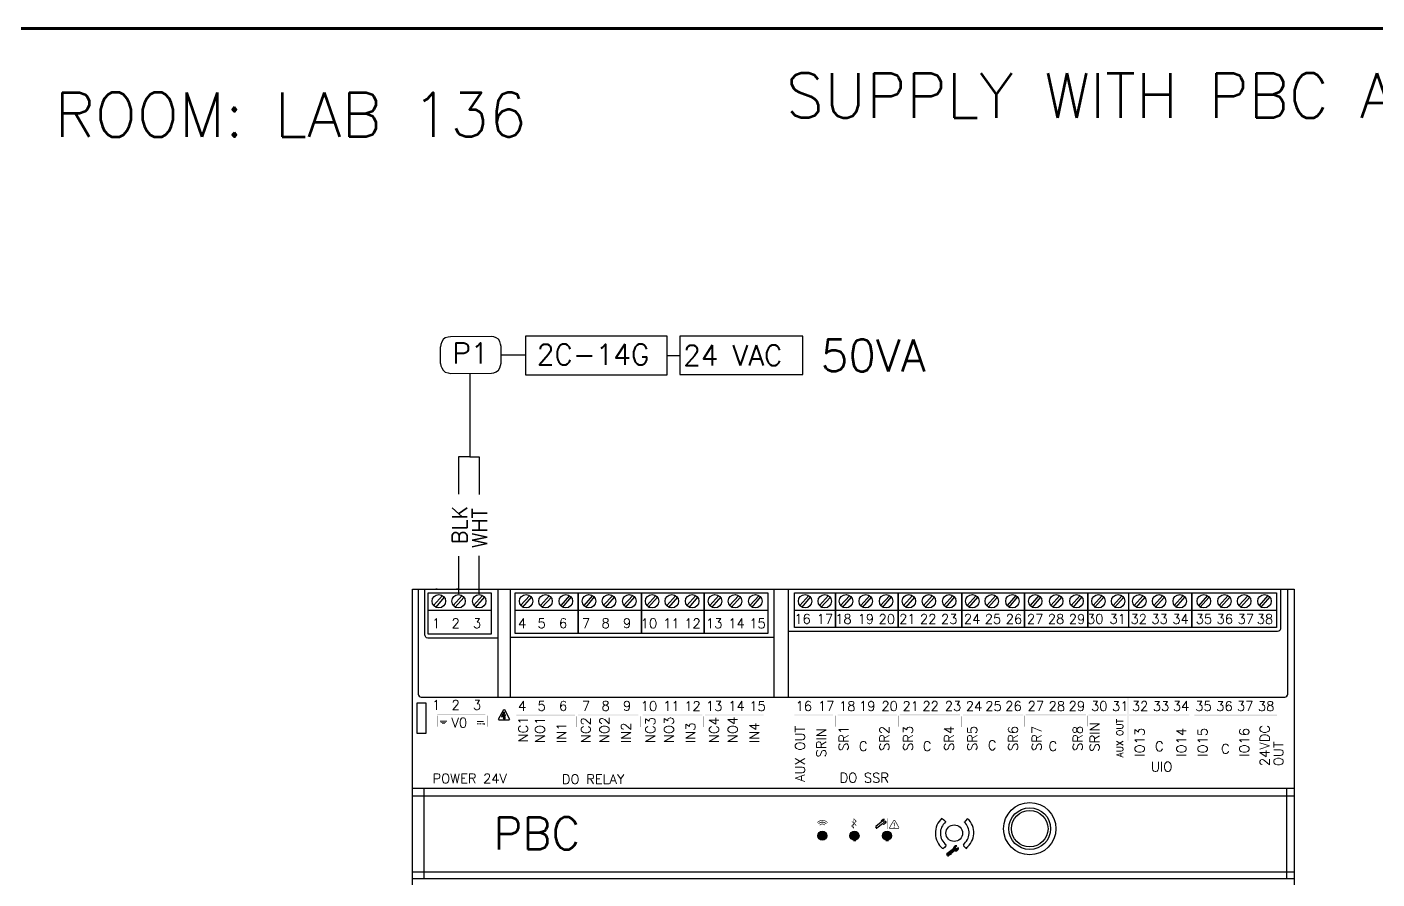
# Model space of a CAD drawing. Extents: x -251 to 1546, y 32 to 985.
# Drawn here: x 74 to 721, y 577 to 985 of the extents above; entities that cross this region are included whole.
import ezdxf

# ---------------------------------------------------------------- set-up
doc = ezdxf.new("R2010")
doc.units = 0
doc.header["$LTSCALE"] = 96
doc.header["$MEASUREMENT"] = 0
doc.layers.get('0').update_dxf_attribs({"linetype": 'CONTINUOUS'})
doc.layers.add('ModelB', color=30, linetype='CONTINUOUS')
doc.layers.add('PBC', color=7, linetype='CONTINUOUS')
doc.styles.get("Standard").update_dxf_attribs({"font": 'ROMANS'})

msp = doc.modelspace()

# ---------------------------------------------------------------- hatches: boundary and pattern name
at = {"layer": 'PBC', "lineweight": 25, "transparency": 33554687}
for points in [[(601.26, 642.83), (601.56, 642.83), (601.56, 663.66), (601.26, 663.66)], [(270.27, 654.82), (270.12, 654.82), (270.12, 649.57), (270.27, 649.57)], [(270.27, 655.57), (270.27, 655.12), (293.35, 655.12), (293.35, 655.57)], [(273.11, 652.12), (273.26, 652.12), (273.26, 654.22), (273.11, 654.22)], [(294.25, 654.82), (294.1, 654.82), (294.1, 649.57), (294.25, 649.57)], [(308.19, 655.27), (308.19, 654.82), (336.37, 654.82), (336.37, 655.27)], [(337.12, 654.52), (336.97, 654.52), (336.97, 649.42), (337.12, 649.42)], [(337.72, 655.27), (337.72, 654.97), (366.65, 654.97), (366.65, 655.27)], [(368, 654.52), (367.85, 654.52), (367.85, 649.42), (368, 649.42)], [(368.75, 655.27), (368.75, 654.97), (397.39, 654.97), (397.39, 655.27)], [(397.98, 654.52), (397.83, 654.52), (397.83, 649.42), (397.98, 649.42)], [(398.58, 655.27), (398.58, 654.97), (426.77, 654.97), (426.77, 655.27)], [(460.05, 654.97), (460.05, 655.27), (441.46, 655.27), (441.46, 654.97)], [(461.39, 654.82), (461.25, 654.82), (461.25, 649.57), (461.39, 649.57)], [(462.14, 655.27), (462.14, 654.97), (490.78, 654.97), (490.78, 655.27)], [(491.38, 654.82), (491.23, 654.82), (491.23, 649.57), (491.38, 649.57)], [(491.98, 655.42), (491.98, 654.97), (520.91, 654.97), (520.91, 655.42)], [(521.66, 654.52), (521.51, 654.52), (521.51, 649.42), (521.66, 649.42)], [(522.26, 655.27), (522.26, 654.97), (551.19, 654.97), (551.19, 655.27)], [(551.79, 654.82), (551.64, 654.82), (551.64, 649.57), (551.79, 649.57)], [(552.39, 655.42), (552.39, 654.97), (581.32, 654.97), (581.32, 655.42)], [(582.07, 654.82), (581.92, 654.82), (581.92, 649.72), (582.07, 649.72)], [(600.81, 654.97), (600.81, 655.27), (582.37, 655.27), (582.37, 654.97)], [(601.86, 655.27), (601.86, 654.97), (630.79, 654.97), (630.79, 655.27)], [(632.14, 654.97), (631.99, 654.97), (631.99, 649.72), (632.14, 649.72)], [(633.19, 655.27), (633.19, 654.82), (672.76, 654.82), (672.76, 655.27)], [(271.61, 652.42), (271.61, 651.97), (274.91, 651.97), (274.91, 652.42)], [(271.91, 651.82), (271.91, 651.37), (274.46, 651.37), (274.46, 651.82)], [(272.51, 651.07), (272.51, 650.77), (274.01, 650.77), (274.01, 651.07)], [(289.3, 652.27), (289.3, 651.82), (292.6, 651.82), (292.6, 652.27)], [(289.3, 651.07), (289.3, 650.62), (290.2, 650.62), (290.2, 651.07)], [(290.5, 651.07), (290.5, 650.62), (291.4, 650.62), (291.4, 651.07)], [(291.85, 651.07), (291.85, 650.62), (292.75, 650.62), (292.75, 651.07)]]:
    msp.add_hatch(color=7, dxfattribs=at).paths.add_polyline_path(points)
at = {"layer": 'PBC', "transparency": 33554687}
for points in [[(302.79, 654.82), (302.94, 655.12), (302.05, 654.82), (302.2, 655.12), (302.64, 656.32), (302.05, 656.32), (301.45, 655.12), (301.45, 654.82), (301.15, 654.22), (302.49, 654.52), (302.35, 654.22), (302.2, 653.77), (301.9, 653.77), (302.35, 653.02), (302.94, 653.77), (302.49, 653.77), (302.64, 654.22), (302.79, 654.52)], [(485.98, 605.54), (485.83, 605.54), (485.83, 600.44), (485.98, 600.44)], [(470.69, 599.39), (470.24, 599.39), (469.79, 599.24), (469.19, 598.94), (468.59, 598.34), (468.44, 597.89), (468.29, 597.59), (468.29, 596.84), (468.44, 596.39), (468.59, 596.09), (469.49, 595.2), (469.79, 595.05), (470.99, 595.05), (471.44, 595.2), (471.74, 595.5), (472.19, 595.8), (472.49, 596.09), (472.64, 596.39), (472.79, 596.84), (472.79, 597.59), (472.64, 597.89), (472.49, 598.34), (472.19, 598.64), (471.74, 598.94), (471.44, 599.09), (470.99, 599.24)], [(486.13, 599.39), (485.83, 599.39), (485.38, 599.24), (485.08, 599.09), (484.63, 598.94), (484.33, 598.64), (484.03, 598.04), (483.88, 597.59), (483.88, 596.84), (484.03, 596.39), (484.33, 595.8), (484.63, 595.5), (485.08, 595.2), (485.38, 595.05), (486.58, 595.05), (487.03, 595.2), (487.63, 595.8), (487.78, 596.09), (488.08, 596.39), (488.08, 596.84), (488.23, 597.14), (488.08, 597.59), (488.08, 598.04), (487.78, 598.34), (487.63, 598.64), (487.33, 598.94), (487.03, 599.09)]]:
    msp.add_hatch(color=7, dxfattribs=at).paths.add_polyline_path(points)
at = {"layer": 'PBC', "lineweight": 0, "transparency": 33554687}
for points in [[(453.9, 603.44), (454.8, 603.59), (455.85, 603.44), (456.6, 602.84), (456.9, 603.14), (456, 603.74), (454.8, 604.04), (453.75, 603.74), (452.85, 603.14), (453.15, 602.84)], [(470.99, 601.94), (471.29, 602.24), (469.04, 604.19), (468.89, 604.04)], [(489.58, 603.59), (489.13, 603.59), (489.13, 603.14), (489.28, 601.64), (489.43, 601.64), (489.58, 603.14)], [(489.13, 601.34), (489.13, 601.04), (489.58, 601.04), (489.58, 601.34)]]:
    msp.add_hatch(color=7, dxfattribs=at).paths.add_polyline_path(points)
h = msp.add_hatch(color=7, dxfattribs=at)
h.paths.add_polyline_path([(469.94, 605.69), (469.94, 603.23), (468.74, 601.94), (470.09, 600.59), (470.09, 602.9), (471.29, 604.19)])
h.paths.add_polyline_path([(469.94, 601.19), (469.19, 601.94), (469.94, 602.74)], flags=0)
h.paths.add_polyline_path([(470.09, 603.39), (470.09, 605.09), (470.84, 604.19)], flags=0)
at = {"layer": 'PBC', "transparency": 33554687}
h = msp.add_hatch(color=7, dxfattribs=at)
h.dxf.hatch_style = 1
h.paths.add_polyline_path([(457.01, 597.24, 1), (452.66, 597.24, 1)])
h = msp.add_hatch(color=7, dxfattribs=at)
h.paths.add_polyline_path([(515.96, 588.2), (516.11, 588.2), (516.11, 588.35), (516.26, 588.35), (516.41, 588.5), (516.56, 588.5), (516.56, 588.65), (516.71, 588.65), (518.36, 590), (518.36, 590.15), (518.51, 590), (519.26, 590), (519.41, 590.15), (519.56, 590.15), (520.01, 590.6), (520.01, 590.9), (520.16, 590.9), (520.16, 591.5), (519.86, 591.2), (519.56, 591.05), (519.26, 590.75), (518.96, 590.75), (518.51, 591.2), (518.51, 591.5), (518.66, 591.65), (518.66, 591.8), (518.81, 591.95), (519.11, 592.1), (519.41, 592.4), (518.51, 592.4), (518.21, 592.25), (517.91, 591.95), (517.91, 591.8), (517.76, 591.65), (517.76, 591.05), (517.61, 591.05), (517.61, 590.9), (517.46, 590.9), (517.46, 590.75), (516.86, 590.45), (516.41, 590), (514.61, 588.65), (514.46, 588.65), (514.46, 588.35), (514.61, 588.2), (514.91, 587.6), (515.36, 587.6)])
h.paths.add_polyline_path([(515.36, 588.2), (515.06, 588.2), (515.06, 588.5), (515.36, 588.5)], flags=0)

# ---------------------------------------------------------------- linework, layer by layer
at = {"layer": 'ModelB', "const_width": 1.5}
msp.add_lwpolyline([(66, 984), (66, 33), (1545, 33), (1545, 984)], close=True, dxfattribs=at)
at = {"layer": 'PBC', "color": 7}
for p, q in [((312.53, 827.55), (301.29, 827.55)), ((380.41, 827.29), (386.46, 827.29)), ((285.86, 818.85), (285.86, 778.79)), ((285.86, 778.79), (280.38, 778.79)), ((280.38, 778.79), (280.38, 760.97)), ((285.86, 778.79), (290.41, 778.79)), ((290.41, 778.79), (290.41, 760.69)), ((290.28, 731.35), (290.28, 713.16)), ((280.49, 731.13), (280.49, 713.16))]:
    msp.add_line(p, q, dxfattribs=at)
at = {"layer": 'PBC', "color": 7, "transparency": 33554687}
for points in [[(271.85, 823.58), (272.04, 822.48), (272.4, 821.37), (273.14, 820.27), (274.06, 819.34), (275.54, 818.98), (276.64, 818.79), (296.24, 818.92), (297.35, 819.1), (298.45, 819.47), (299.56, 820.39), (300.3, 821.5), (300.67, 822.6), (300.85, 823.71), (300.85, 831.64), (300.67, 832.74), (300.3, 834.03), (299.56, 835.14), (298.45, 835.88), (297.35, 836.25), (296.24, 836.43), (276.64, 836.31), (275.54, 836.12), (274.06, 835.75), (273.14, 835.02), (272.4, 833.91), (272.04, 832.62), (271.85, 831.51)], [(271.67, 831.51), (271.67, 823.58)]]:
    msp.add_lwpolyline(points, dxfattribs=at)
at = {"layer": 'PBC'}
msp.add_lwpolyline([(380.41, 836.67), (312.53, 836.67), (312.53, 818.07), (380.41, 818.07)], close=True, dxfattribs=at)
at = {"layer": 'PBC', "color": 7, "transparency": 33554687}
msp.add_lwpolyline([(445.48, 836.67), (386.55, 836.67), (386.55, 818.23), (445.48, 818.23)], close=True, dxfattribs=at)
at = {"layer": 'PBC', "color": 7, "lineweight": 25, "transparency": 33554687}
for points in [[(681.01, 485.29), (258.42, 485.29), (258.42, 715.36), (681.01, 715.36)], [(296.05, 693.88), (265.92, 693.88), (265.92, 713.71), (296.05, 713.71)], [(337.87, 694.18), (307.59, 694.18), (307.59, 713.71), (337.87, 713.71)], [(368.15, 694.18), (337.87, 694.18), (337.87, 713.71), (368.15, 713.71)], [(398.28, 694.18), (368.15, 694.18), (368.15, 713.71), (398.28, 713.71)], [(428.72, 694.18), (398.28, 694.18), (398.28, 713.71), (428.72, 713.71)], [(461.1, 697.07), (441.46, 697.07), (441.46, 713.71), (461.1, 713.71)], [(491.23, 697.07), (461.1, 697.07), (461.1, 713.71), (491.23, 713.71)], [(521.66, 697.07), (491.23, 697.07), (491.23, 713.71), (521.66, 713.71)], [(551.79, 697.07), (521.66, 697.07), (521.66, 713.71), (551.79, 713.71)], [(582.07, 697.07), (551.79, 697.07), (551.79, 713.71), (582.07, 713.71)], [(631.99, 697.07), (601.71, 697.07), (601.71, 713.71), (631.99, 713.71)], [(672.61, 697.07), (631.99, 697.07), (631.99, 713.71), (672.61, 713.71)], [(264.72, 646.27), (260.67, 646.27), (260.67, 660.96), (264.72, 660.96)], [(302.64, 656.32), (302.05, 656.32), (301.15, 654.22), (302.49, 654.52), (302.2, 653.77), (301.9, 653.77), (302.35, 653.02), (302.94, 653.77), (302.49, 653.77), (302.94, 655.12), (302.05, 654.82)], [(301.9, 653.77), (302.49, 653.77), (301.9, 653.77), (302.49, 653.77)], [(484.03, 605.09), (484.63, 605.09), (484.03, 605.09), (483.88, 605.09), (484.63, 605.09), (484.03, 605.09), (484.33, 605.09), (484.03, 605.09), (484.33, 605.09)], [(483.88, 605.09), (484.63, 605.09), (483.88, 605.09), (484.63, 605.09)], [(484.18, 602.84), (484.33, 602.84), (484.18, 602.84)], [(480.73, 600.89), (480.88, 600.89), (480.73, 600.89), (480.88, 600.89), (480.73, 600.89), (480.88, 600.89), (480.73, 600.89), (480.88, 600.89), (480.73, 600.89), (480.88, 600.89), (481.03, 600.89), (480.73, 600.89), (480.88, 600.89), (480.73, 600.89), (481.03, 600.89), (480.73, 600.89), (481.03, 600.89), (480.73, 600.89), (481.03, 600.89), (480.73, 600.89), (481.03, 600.89), (480.73, 600.89), (481.03, 600.89), (480.73, 600.89), (481.03, 600.89)], [(469.79, 595.05), (470.69, 595.05), (470.99, 595.05), (469.79, 595.05), (470.69, 595.05), (470.24, 595.05)], [(485.38, 595.05), (486.13, 595.05), (486.58, 595.05), (485.38, 595.05), (486.13, 595.05), (485.83, 595.05)], [(516.56, 590.15), (519.41, 590.15), (519.56, 590.15), (516.56, 590.15), (519.41, 590.15)], [(517.61, 590.9), (518.81, 590.9), (517.61, 590.9), (518.81, 590.9), (517.46, 590.9)], [(517.46, 590.75), (518.96, 590.75), (517.46, 590.75), (518.96, 590.75)], [(517.46, 590.75), (519.11, 590.75), (517.46, 590.75), (519.11, 590.75)], [(517.46, 590.75), (520.01, 590.75), (517.46, 590.75), (520.01, 590.75), (517.46, 590.75), (519.11, 590.75), (517.46, 590.75), (519.11, 590.75)], [(517.76, 591.05), (518.66, 591.05), (517.76, 591.05), (517.61, 591.05), (518.66, 591.05), (517.76, 591.05), (518.66, 591.05), (517.76, 591.05), (518.66, 591.05)], [(517.76, 591.65), (518.66, 591.65), (517.76, 591.65), (518.66, 591.65)], [(517.76, 591.5), (518.51, 591.5), (517.76, 591.5), (518.51, 591.5), (517.76, 591.5), (518.51, 591.5), (517.76, 591.5), (518.51, 591.5)], [(517.76, 591.35), (518.51, 591.35), (517.76, 591.35), (518.51, 591.35)], [(517.76, 591.2), (518.51, 591.2), (517.76, 591.2), (518.51, 591.2)], [(517.91, 591.8), (518.66, 591.8), (517.91, 591.8), (518.66, 591.8)], [(518.66, 592.4), (519.41, 592.4), (518.66, 592.4), (518.51, 592.4), (519.41, 592.4), (518.66, 592.4), (519.11, 592.4), (518.66, 592.4), (519.11, 592.4)], [(518.51, 592.4), (519.41, 592.4), (518.51, 592.4), (519.41, 592.4)], [(518.51, 590), (519.26, 590), (518.51, 590), (519.26, 590), (518.66, 590)], [(518.96, 592.4), (519.11, 592.4), (518.66, 592.4)], [(518.66, 590), (519.11, 590), (519.26, 590), (518.66, 590), (519.11, 590), (518.81, 590)], [(519.26, 590.75), (520.01, 590.75), (519.26, 590.75), (520.01, 590.75), (519.11, 590.75)], [(519.26, 590.75), (520.01, 590.75), (519.26, 590.75), (520.01, 590.75)], [(519.41, 590.9), (520.01, 590.9), (520.16, 590.9), (519.41, 590.9), (520.01, 590.9)], [(514.61, 588.65), (516.56, 588.65), (514.61, 588.65), (514.46, 588.65), (516.56, 588.65), (514.61, 588.65), (516.56, 588.65), (516.71, 588.65), (514.61, 588.65), (516.56, 588.65)], [(514.46, 588.5), (515.06, 588.5), (515.21, 588.5), (514.46, 588.5), (515.06, 588.5)], [(514.46, 588.5), (515.06, 588.5), (514.46, 588.5), (515.06, 588.5), (514.46, 588.5), (515.06, 588.5), (514.46, 588.5), (515.06, 588.5)], [(514.46, 588.5), (515.06, 588.5), (514.46, 588.5), (515.06, 588.5)], [(514.46, 588.5), (515.06, 588.5), (514.46, 588.5), (515.06, 588.5), (514.46, 588.5), (515.06, 588.5), (514.46, 588.5), (515.06, 588.5)], [(514.46, 588.5), (515.06, 588.5), (514.46, 588.5), (515.06, 588.5)], [(514.46, 588.5), (515.06, 588.5), (514.46, 588.5), (515.06, 588.5)], [(514.46, 588.35), (514.91, 588.35), (514.46, 588.35), (514.91, 588.35), (514.46, 588.35), (514.91, 588.35), (515.06, 588.35), (514.46, 588.35), (514.91, 588.35)], [(514.46, 588.35), (514.91, 588.35), (514.46, 588.35), (514.91, 588.35)], [(514.46, 588.35), (514.91, 588.35), (514.46, 588.35), (514.91, 588.35), (514.46, 588.35), (514.91, 588.35), (514.46, 588.35), (514.91, 588.35)], [(514.46, 588.35), (515.06, 588.35), (514.46, 588.35), (515.06, 588.35)], [(514.61, 588.2), (515.06, 588.2), (514.61, 588.2), (515.06, 588.2)], [(514.61, 588.2), (515.06, 588.2), (514.61, 588.2), (515.06, 588.2)], [(514.61, 588.2), (515.06, 588.2), (514.61, 588.2), (515.06, 588.2)], [(514.61, 588.2), (515.06, 588.2), (514.61, 588.2), (515.06, 588.2)], [(514.61, 588.2), (515.06, 588.2), (514.61, 588.2), (515.06, 588.2)], [(514.61, 588.2), (515.21, 588.2), (514.61, 588.2), (515.21, 588.2)], [(514.91, 587.6), (515.36, 587.6), (514.91, 587.6), (515.06, 587.6), (515.36, 587.6), (514.91, 587.6), (515.36, 587.6), (514.91, 587.6), (515.36, 587.6), (514.91, 587.6), (515.36, 587.6), (514.91, 587.6), (515.36, 587.6)], [(515.06, 587.6), (515.21, 587.6), (515.06, 587.6), (515.21, 587.6), (515.06, 587.6), (515.21, 587.6), (515.06, 587.6), (515.21, 587.6), (515.06, 587.6), (515.21, 587.6), (515.06, 587.6), (515.21, 587.6), (515.06, 587.6), (515.21, 587.6), (515.06, 587.6), (515.21, 587.6), (515.36, 587.6), (515.06, 587.6), (515.21, 587.6)], [(515.21, 588.5), (516.56, 588.5), (515.21, 588.5), (516.56, 588.5)], [(515.21, 588.5), (516.41, 588.5), (516.56, 588.5), (515.21, 588.5), (516.41, 588.5)], [(515.21, 588.5), (516.41, 588.5), (515.21, 588.5), (516.41, 588.5), (515.36, 588.5)], [(515.36, 588.2), (515.96, 588.2), (516.11, 588.2), (515.36, 588.2), (515.96, 588.2), (515.21, 588.2)], [(515.21, 588.2), (515.96, 588.2), (515.21, 588.2), (515.96, 588.2)], [(515.21, 588.2), (515.96, 588.2), (515.21, 588.2), (515.96, 588.2)], [(515.36, 588.5), (516.41, 588.5), (515.36, 588.5), (516.41, 588.5)], [(515.36, 588.5), (516.41, 588.5), (515.36, 588.5), (516.41, 588.5)], [(515.36, 588.5), (516.41, 588.5), (515.36, 588.5), (516.41, 588.5)], [(515.36, 588.35), (516.26, 588.35), (515.36, 588.35), (516.26, 588.35)], [(515.36, 588.35), (516.26, 588.35), (515.36, 588.35), (516.26, 588.35)], [(515.36, 588.35), (516.11, 588.35), (516.26, 588.35), (515.36, 588.35), (516.11, 588.35)], [(515.36, 588.2), (516.11, 588.2), (515.36, 588.2), (516.11, 588.2)], [(515.36, 588.2), (516.11, 588.2), (515.36, 588.2), (516.11, 588.2)]]:
    msp.add_lwpolyline(points, close=True, dxfattribs=at)
for points in [[(261.12, 715.36), (261.12, 665.16), (261.27, 664.56), (261.57, 664.11), (262.02, 663.81), (262.62, 663.66), (676.51, 663.66), (677.11, 663.81), (677.56, 664.11), (677.86, 664.56), (678.01, 665.16), (678.01, 715.36)], [(299.35, 691.93), (265.77, 691.93), (265.17, 692.08), (264.72, 692.38), (264.42, 692.98), (264.27, 693.58), (264.27, 715.36)], [(272.81, 712.36), (268.47, 707.57)], [(282.26, 712.36), (277.91, 707.57)], [(292, 712.36), (287.65, 707.57)], [(299.35, 715.36), (299.35, 663.66)], [(305.19, 715.36), (305.19, 663.66)], [(314.64, 712.36), (310.14, 707.57)], [(324.08, 712.36), (319.73, 707.57)], [(333.68, 712.36), (329.48, 707.57)], [(344.77, 712.36), (340.57, 707.57)], [(354.36, 712.36), (349.87, 707.57)], [(363.96, 712.36), (359.61, 707.57)], [(375.05, 712.36), (370.7, 707.57)], [(384.64, 712.36), (380.3, 707.57)], [(394.24, 712.36), (389.89, 707.57)], [(405.33, 712.36), (400.98, 707.57)], [(414.77, 712.36), (410.43, 707.57)], [(424.52, 712.36), (420.17, 707.57)], [(431.56, 715.36), (431.56, 663.66)], [(674.56, 715.36), (674.56, 696.77), (674.41, 696.18), (674.11, 695.58), (673.66, 695.28), (673.06, 695.13), (639.63, 695.13), (438.46, 695.13)], [(438.46, 715.36), (438.46, 663.66)], [(448.35, 712.36), (444.01, 707.57)], [(457.8, 712.36), (453.45, 707.57)], [(467.99, 712.36), (463.64, 707.57)], [(477.58, 712.36), (473.24, 707.57)], [(487.18, 712.36), (482.68, 707.57)], [(498.12, 712.36), (493.77, 707.57)], [(507.72, 712.36), (503.37, 707.57)], [(517.46, 712.36), (513.11, 707.57)], [(528.55, 712.36), (524.21, 707.57)], [(538, 712.36), (533.65, 707.57)], [(547.59, 712.36), (543.39, 707.57)], [(558.68, 712.36), (554.49, 707.57)], [(568.73, 712.36), (564.38, 707.57)], [(578.47, 712.36), (574.12, 707.57)], [(601.71, 697.07), (582.07, 697.07), (582.07, 713.71), (601.71, 713.71)], [(588.96, 712.36), (584.62, 707.57)], [(598.56, 712.36), (594.21, 707.57)], [(608.6, 712.36), (604.4, 707.57)], [(618.05, 712.36), (613.7, 707.57)], [(627.79, 712.36), (623.44, 707.57)], [(639.48, 712.36), (635.14, 707.42)], [(649.38, 712.36), (645.03, 707.57)], [(658.97, 712.36), (654.47, 707.57)], [(668.41, 712.36), (664.22, 707.57)], [(273.56, 711.62), (269.37, 706.67)], [(283.16, 711.62), (278.66, 706.67)], [(292.9, 711.77), (288.4, 706.67)], [(315.39, 711.77), (311.04, 706.67)], [(324.98, 711.62), (320.48, 706.67)], [(334.42, 711.77), (330.23, 706.67)], [(345.52, 711.77), (341.32, 706.67)], [(355.11, 711.62), (350.76, 706.67)], [(364.86, 711.77), (360.36, 706.67)], [(375.95, 711.77), (371.45, 706.67)], [(385.39, 711.62), (381.05, 706.67)], [(395.14, 711.77), (390.79, 706.67)], [(406.23, 711.77), (401.73, 706.67)], [(415.67, 711.62), (411.18, 706.67)], [(425.27, 711.77), (420.92, 706.67)], [(449.1, 711.62), (444.91, 706.67)], [(458.7, 711.62), (454.2, 706.67)], [(468.74, 711.62), (464.39, 706.67)], [(478.33, 711.62), (473.99, 706.67)], [(487.93, 711.77), (483.58, 706.67)], [(499.02, 711.62), (494.67, 706.67)], [(508.62, 711.62), (504.12, 706.67)], [(518.21, 711.77), (513.86, 706.67)], [(529.3, 711.62), (524.95, 706.67)], [(538.9, 711.62), (534.4, 706.67)], [(548.49, 711.77), (544.14, 706.67)], [(559.43, 711.62), (555.24, 706.67)], [(569.48, 711.62), (565.13, 706.67)], [(579.22, 711.77), (574.87, 706.67)], [(589.86, 711.62), (585.37, 706.67)], [(599.31, 711.62), (594.96, 706.67)], [(609.5, 711.62), (605.15, 706.67)], [(618.95, 711.62), (614.45, 706.67)], [(628.69, 711.77), (624.19, 706.67)], [(640.23, 711.62), (635.89, 706.67)], [(650.13, 711.62), (645.78, 706.67)], [(659.72, 711.62), (655.37, 706.67)], [(669.31, 711.77), (664.97, 706.67)], [(265.92, 705.32), (296.05, 705.32)], [(307.59, 705.32), (337.87, 705.32), (368.15, 705.32), (398.28, 705.32), (428.72, 705.32)], [(441.46, 705.32), (461.1, 705.32), (491.23, 705.32), (521.66, 705.32), (551.79, 705.32), (582.07, 705.32), (601.71, 705.32), (631.99, 705.32), (672.61, 705.32)], [(431.56, 692.23), (305.19, 692.23)], [(302.05, 657.52), (299.5, 653.02)], [(302.49, 657.52), (302.2, 657.52)], [(305.04, 653.02), (302.64, 657.52)], [(292.75, 651.07), (292.75, 650.62)], [(299.65, 653.17), (299.65, 653.02), (299.8, 652.87)], [(299.8, 652.72), (304.74, 652.72)], [(304.74, 652.87), (304.89, 653.02), (304.89, 653.17)], [(258.42, 619.97), (681.01, 619.97)], [(258.42, 616.38), (681.01, 616.38)], [(263.82, 619.97), (263.82, 576.58)], [(677.56, 576.58), (677.56, 619.97)], [(480.43, 601.79), (483.13, 603.89)], [(485.23, 604.04), (485.23, 603.74), (485.08, 603.29), (484.78, 603.14), (484.48, 602.84), (484.18, 602.84), (483.73, 602.99), (481.03, 600.89)], [(484.03, 603.89), (483.88, 604.04), (483.88, 604.34), (484.03, 604.49), (484.63, 605.09), (483.88, 605.09), (483.58, 604.79), (483.28, 604.49), (483.13, 604.19), (483.13, 603.74)], [(483.92, 604), (484.07, 603.85), (484.22, 603.7), (484.52, 603.7), (484.67, 603.85), (484.92, 604.04), (485.23, 604.04), (485.08, 604.04), (485.23, 604.04), (484.93, 604.04), (485.08, 604.04)], [(512.36, 605.44), (512.36, 605.59), (513.11, 604.84), (513.86, 604.09), (513.86, 603.94), (513.86, 604.09)], [(523.01, 603.64), (523.76, 604.54), (524.51, 605.29), (524.51, 605.44)], [(523.01, 603.79), (523.01, 603.94)], [(480.28, 601.34), (480.73, 601.04), (481.03, 601.04)], [(480.43, 601.64), (480.43, 601.34)], [(480.88, 600.89), (480.88, 600.89)], [(514.01, 592.55), (514.01, 592.4), (513.41, 591.65), (512.66, 591.05), (512.66, 591.2)], [(519.41, 592.25), (518.96, 592.4), (518.66, 592.4), (518.21, 592.1), (517.91, 591.8), (517.76, 591.5), (517.76, 591.05), (514.61, 588.65), (514.61, 588.35)], [(518.36, 590.15), (515.36, 587.6)], [(518.51, 590.15), (518.96, 590), (519.26, 590), (519.71, 590.3), (520.01, 590.6), (520.16, 591.05), (520.16, 591.5), (519.41, 590.9)], [(518.66, 591.8), (519.41, 592.4)], [(518.81, 591.65), (518.66, 591.5), (518.66, 591.2), (518.81, 591.05), (518.96, 590.9), (519.26, 590.9), (519.41, 591.05)], [(518.66, 591.05), (518.66, 591.2)], [(518.81, 590), (519.11, 590), (518.81, 590)], [(522.56, 592.4), (523.31, 591.65), (523.91, 590.9)], [(522.71, 592.55), (522.71, 592.7)], [(524.06, 591.05), (524.06, 591.2)], [(514.91, 587.6), (514.61, 588.2)], [(515.06, 587.75), (515.36, 587.75)], [(258.42, 579.88), (681.01, 579.88)], [(681.01, 576.58), (258.42, 576.58)]]:
    msp.add_lwpolyline(points, dxfattribs=at)
at = {"layer": 'PBC', "color": 7, "lineweight": 5, "transparency": 33554687}
for points in [[(269.52, 715.51), (270.27, 715.51)], [(280.46, 715.51), (279.56, 715.51)]]:
    msp.add_lwpolyline(points, dxfattribs=at)
at = {"layer": 'PBC', "color": 7, "lineweight": 0, "transparency": 33554687}
for points, const_width in [([(457.35, 603.59), (456.3, 604.34), (454.8, 604.64), (453.52, 604.34), (452.4, 603.59)], 0.294), ([(456.15, 602.39), (455.25, 602.84), (454.42, 602.84), (453.6, 602.32)], 0.3), ([(489.13, 604.64), (487.03, 601.04), (487.03, 600.89), (487.18, 600.74), (491.38, 600.74), (491.53, 600.89), (491.53, 601.04)], 0.3), ([(491.68, 601.04), (489.58, 604.64), (489.28, 604.64)], 0.3)]:
    msp.add_lwpolyline(points, dxfattribs=dict(at, const_width=const_width))
at = {"layer": 'PBC', "color": 7, "lineweight": 25, "transparency": 33554687}
for centre, radius in [((271.04, 709.62), 3.22), ((280.49, 709.62), 3.22), ((290.38, 709.62), 3.22), ((312.87, 709.62), 3.22), ((322.16, 709.62), 3.22), ((331.91, 709.62), 3.22), ((343, 709.62), 3.22), ((352.59, 709.62), 3.22), ((362.34, 709.62), 3.22), ((373.28, 709.62), 3.22), ((382.73, 709.62), 3.22), ((392.47, 709.62), 3.22), ((403.41, 709.62), 3.22), ((413.01, 709.62), 3.22), ((422.75, 709.62), 3.22), ((446.59, 709.62), 3.22), ((456.03, 709.62), 3.22), ((466.23, 709.62), 3.22), ((475.67, 709.62), 3.22), ((485.42, 709.62), 3.22), ((496.36, 709.62), 3.22), ((505.95, 709.62), 3.22), ((515.7, 709.62), 3.22), ((526.79, 709.62), 3.22), ((536.09, 709.62), 3.22), ((545.98, 709.62), 3.22), ((556.92, 709.62), 3.22), ((566.97, 709.62), 3.22), ((576.71, 709.62), 3.22), ((587.21, 709.62), 3.22), ((596.65, 709.62), 3.22), ((606.84, 709.62), 3.22), ((616.29, 709.62), 3.22), ((626.18, 709.62), 3.22), ((637.73, 709.62), 3.22), ((647.62, 709.62), 3.22), ((657.06, 709.62), 3.22), ((666.81, 709.62), 3.22), ((554.27, 600.64), 12.54), ((554.27, 600.64), 10.01), ((554.27, 600.64), 8.78), ((518.1, 598.49), 3.97), ((454.83, 597.24), 2.17), ((470.27, 597.24), 2.17), ((485.87, 597.24), 2.17)]:
    msp.add_circle(centre, radius, dxfattribs=at)
for centre, radius, start, end in [((518.55, 598.49), 9.52, 131.7206, 230.71837), ((518.4, 598.49), 6.97, 129.59473, 233.58583), ((518.25, 598.64), 6.97, 306.71632, 48.37281), ((518.4, 598.64), 9.07, 307.05139, 47.91137)]:
    msp.add_arc(centre, radius, start, end, dxfattribs=at)

# ---------------------------------------------------------------- texts
at = {"transparency": 33554687}
msp.add_text('ROOM: LAB 136', height=21.3914, dxfattribs=at).set_placement((86.84, 932.05))
at = {"layer": 'PBC', "color": 7, "transparency": 33554687}
for s, height, p in [('SUPPLY WITH PBC AND ACM', 21.3914, (437.36, 941.23)), ('50VA', 15.401, (454.14, 819.68)), ('P1', 9.825, (277.54, 823.6)), ('2C-14G', 9.825, (318.03, 822.96)), ('24 VAC', 9.825, (388.17, 822.5)), ('1', 4.6, (267.78, 696.74)), ('2', 4.6, (277.12, 696.74)), ('3', 4.6, (287.39, 696.74)), ('4', 4.6, (309, 696.74)), ('5', 4.6, (318.34, 696.74)), ('6', 4.6, (328.61, 696.74)), ('7', 4.6, (339.66, 696.74)), ('8', 4.6, (348.99, 696.74)), ('9', 4.6, (359.26, 696.79)), ('10', 4.602, (367.84, 696.72)), ('11', 4.602, (378.58, 696.72)), ('12', 4.602, (388.65, 696.66)), ('13', 4.602, (399.05, 696.72)), ('14', 4.602, (409.79, 696.72)), ('15', 4.602, (419.85, 696.66)), ('16', 4.602, (441.42, 698.83)), ('17', 4.602, (452.16, 698.83)), ('18', 4.602, (461.02, 698.83)), ('19', 4.602, (471.75, 698.83)), ('20', 4.602, (481.82, 698.78)), ('21', 4.602, (491.68, 698.83)), ('22', 4.602, (501.67, 698.83)), ('23', 4.602, (511.74, 698.78)), ('24', 4.602, (522.73, 698.83)), ('25', 4.602, (532.72, 698.83)), ('26', 4.602, (542.79, 698.78)), ('27', 4.602, (552.96, 698.83)), ('28', 4.602, (562.95, 698.83)), ('29', 4.602, (573.02, 698.78)), ('30', 4.602, (581.74, 698.83)), ('31', 4.602, (592.48, 698.83)), ('32', 4.602, (602.59, 698.83)), ('33', 4.602, (612.59, 698.83)), ('34', 4.602, (622.65, 698.78)), ('35', 4.602, (633.84, 698.83)), ('36', 4.602, (643.84, 698.83)), ('37', 4.602, (653.9, 698.78)), ('38', 4.602, (663.09, 698.78)), ('1', 4.6, (267.78, 657.61)), ('2', 4.6, (277.12, 657.61)), ('3', 4.6, (287.39, 657.61)), ('4', 4.6, (309, 657.16)), ('5', 4.6, (318.34, 657.16)), ('6', 4.6, (328.61, 657.16)), ('7', 4.6, (339.66, 657.16)), ('8', 4.6, (348.99, 657.16)), ('9', 4.6, (359.26, 657.2)), ('10', 4.602, (367.84, 657.1)), ('11', 4.602, (378.58, 657.1)), ('12', 4.602, (388.65, 657.05)), ('13', 4.602, (399.05, 657.1)), ('14', 4.602, (409.79, 657.1)), ('15', 4.602, (419.85, 657.05)), ('16', 4.602, (442.07, 657.1)), ('17', 4.602, (452.81, 657.1)), ('18', 4.602, (462.87, 657.05)), ('19', 4.602, (472.46, 657.1)), ('20', 4.602, (483.19, 657.1)), ('21', 4.602, (493.26, 657.05)), ('22', 4.602, (502.84, 657.1)), ('23', 4.602, (513.57, 657.1)), ('24', 4.602, (523.64, 657.05)), ('25', 4.602, (532.96, 657.05)), ('26', 4.602, (542.54, 657.1)), ('27', 4.602, (553.28, 657.1)), ('28', 4.602, (563.34, 657.05)), ('29', 4.602, (572.92, 657.1)), ('30', 4.602, (583.66, 657.1)), ('31', 4.602, (593.73, 657.05)), ('32', 4.602, (603.23, 657.1)), ('33', 4.602, (613.29, 657.05)), ('34', 4.602, (622.88, 657.1)), ('35', 4.602, (633.61, 657.1)), ('36', 4.602, (643.68, 657.05)), ('37', 4.602, (653.59, 657.1)), ('38', 4.602, (663.66, 657.05)), ('V0', 4.602, (277.12, 649.13)), ('C', 4.6, (472.37, 637.86)), ('C', 4.6, (503.01, 637.86)), ('C', 4.6, (534.19, 638.33)), ('C', 4.6, (563.29, 637.86)), ('C', 4.6, (614.33, 637.79)), ('C', 4.6, (646, 636.6)), ('UIO', 4.602, (612.38, 628.04)), ('POWER 24V', 4.602, (267.98, 622.37)), ('DO RELAY', 4.602, (330, 622.05)), ('DO SSR', 4.602, (463.14, 622.74)), ('PBC', 15.401, (297.22, 590.71))]:
    msp.add_text(s, height=height, dxfattribs=at).set_placement(p)
for s, height, p in [('BLK', 7.195, (284.54, 737.05)), ('WHT', 7.195, (294.19, 735.11)), ('NO2', 4.602, (352.72, 641.64)), ('NO3', 4.602, (383.63, 641.64)), ('NC4', 4.602, (405.28, 641.64)), ('NO4', 4.602, (414.19, 641.64)), ('NC1', 4.602, (313.76, 641.95)), ('NO1', 4.602, (321.81, 641.64)), ('IN1', 4.602, (332.14, 641.64)), ('NC2', 4.602, (343.81, 641.64)), ('IN2', 4.602, (363.05, 641.64)), ('NC3', 4.602, (374.72, 641.64)), ('IN3', 4.602, (393.97, 641.64)), ('IN4', 4.602, (424.52, 641.64)), ('AUX OUT', 4.602, (446.47, 623.06)), ('SRIN', 4.602, (456.65, 634.77)), ('SR1', 4.602, (467.38, 637.86)), ('SR2', 4.602, (486.91, 637.86)), ('SR3', 4.602, (498.27, 637.86)), ('SR4', 4.602, (517.93, 637.86)), ('SR5', 4.602, (529.04, 637.86)), ('SR6', 4.602, (548.57, 637.86)), ('SR7', 4.602, (559.93, 637.86)), ('SR8', 4.602, (579.59, 637.86)), ('SRIN', 4.602, (587.69, 637.58)), ('AUX OUT', 3.185, (599.07, 634.73)), ('IO13', 4.602, (609.32, 635.12)), ('IO14', 4.602, (629.28, 635.12)), ('IO15', 4.602, (639.47, 635.12)), ('IO16', 4.602, (659.44, 635.12)), ('24VDC', 4.602, (669.22, 630.6)), ('OUT', 4.602, (675.82, 630.6))]:
    msp.add_text(s, height=height, rotation=90, dxfattribs=at).set_placement(p)

doc.saveas('drawing.dxf')
